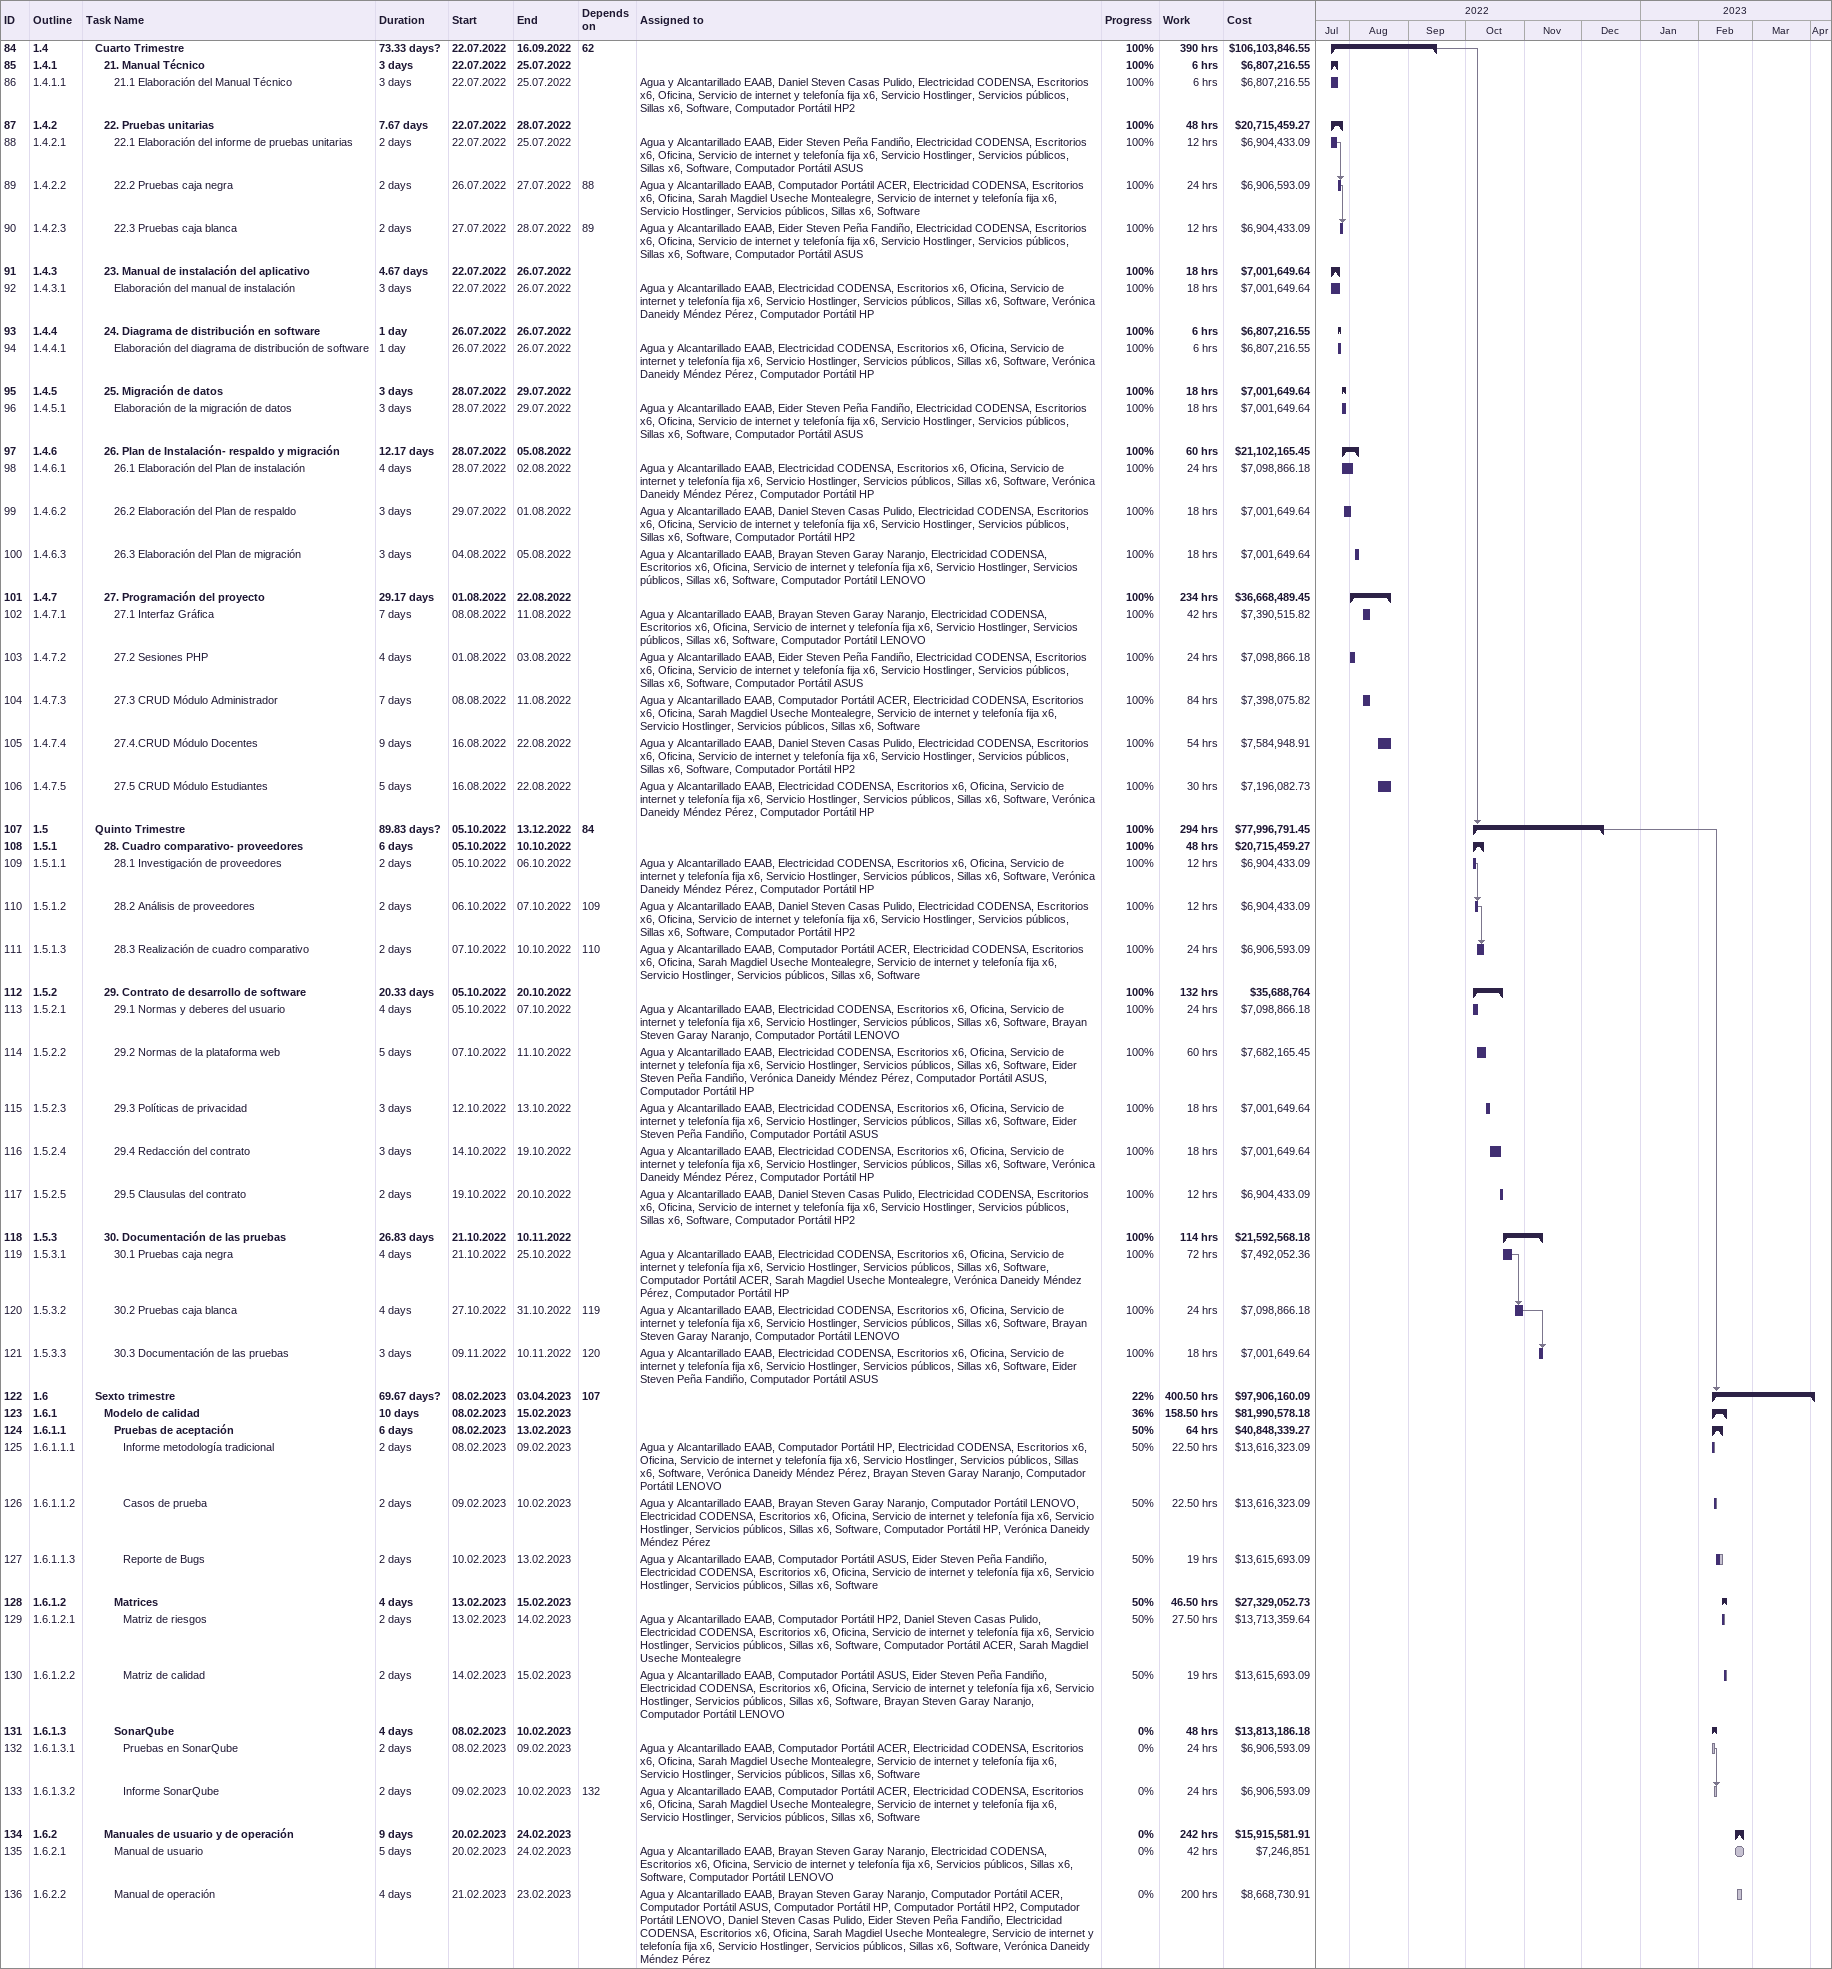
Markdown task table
| ID | WBS | Task | Duration | Start | Finish | Predecessors | Resources | % complete | Work (h) | Cost ($) |
|---|---|---|---|---|---|---|---|---|---|---|
| 84 | 1.4 | **Cuarto Trimestre** | 73.33d? | 2022-07-22 | 2022-09-16 | 62 |  | 100 | 390 | 106103846.55 |
| 85 | 1.4.1 | **21. Manual Técnico** | 3d | 2022-07-22 | 2022-07-25 |  |  | 100 | 6 | 6807216.55 |
| 86 | 1.4.1.1 | 21.1 Elaboración del Manual Técnico | 3d | 2022-07-22 | 2022-07-25 |  | Agua y Alcantarillado EAAB, Daniel Steven Casas Pulido, Electricidad CODENSA, Escritorios x6, Oficina, Servicio de internet y telefonía fija x6, Servicio Hostlinger, Servicios públicos, Sillas x6, Software, Computador Portátil HP2 | 100 | 6 | 6807216.55 |
| 87 | 1.4.2 | **22. Pruebas unitarias** | 7.67d | 2022-07-22 | 2022-07-28 |  |  | 100 | 48 | 20715459.27 |
| 88 | 1.4.2.1 | 22.1 Elaboración del informe de pruebas unitarias | 2d | 2022-07-22 | 2022-07-25 |  | Agua y Alcantarillado EAAB, Eider Steven Peña Fandiño, Electricidad CODENSA, Escritorios x6, Oficina, Servicio de internet y telefonía fija x6, Servicio Hostlinger, Servicios públicos, Sillas x6, Software, Computador Portátil ASUS | 100 | 12 | 6904433.09 |
| 89 | 1.4.2.2 | 22.2 Pruebas caja negra | 2d | 2022-07-26 | 2022-07-27 | 88 | Agua y Alcantarillado EAAB, Computador Portátil ACER, Electricidad CODENSA, Escritorios x6, Oficina, Sarah Magdiel Useche Montealegre, Servicio de internet y telefonía fija x6, Servicio Hostlinger, Servicios públicos, Sillas x6, Software | 100 | 24 | 6906593.09 |
| 90 | 1.4.2.3 | 22.3 Pruebas caja blanca | 2d | 2022-07-27 | 2022-07-28 | 89 | Agua y Alcantarillado EAAB, Eider Steven Peña Fandiño, Electricidad CODENSA, Escritorios x6, Oficina, Servicio de internet y telefonía fija x6, Servicio Hostlinger, Servicios públicos, Sillas x6, Software, Computador Portátil ASUS | 100 | 12 | 6904433.09 |
| 91 | 1.4.3 | **23. Manual de instalación del aplicativo** | 4.67d | 2022-07-22 | 2022-07-26 |  |  | 100 | 18 | 7001649.64 |
| 92 | 1.4.3.1 | Elaboración del manual de instalación | 3d | 2022-07-22 | 2022-07-26 |  | Agua y Alcantarillado EAAB, Electricidad CODENSA, Escritorios x6, Oficina, Servicio de internet y telefonía fija x6, Servicio Hostlinger, Servicios públicos, Sillas x6, Software, Verónica Daneidy Méndez Pérez, Computador Portátil HP | 100 | 18 | 7001649.64 |
| 93 | 1.4.4 | **24. Diagrama de distribución en software** | 1d | 2022-07-26 | 2022-07-26 |  |  | 100 | 6 | 6807216.55 |
| 94 | 1.4.4.1 | Elaboración del diagrama de distribución de software | 1d | 2022-07-26 | 2022-07-26 |  | Agua y Alcantarillado EAAB, Electricidad CODENSA, Escritorios x6, Oficina, Servicio de internet y telefonía fija x6, Servicio Hostlinger, Servicios públicos, Sillas x6, Software, Verónica Daneidy Méndez Pérez, Computador Portátil HP | 100 | 6 | 6807216.55 |
| 95 | 1.4.5 | **25. Migración de datos** | 3d | 2022-07-28 | 2022-07-29 |  |  | 100 | 18 | 7001649.64 |
| 96 | 1.4.5.1 | Elaboración de la migración de datos | 3d | 2022-07-28 | 2022-07-29 |  | Agua y Alcantarillado EAAB, Eider Steven Peña Fandiño, Electricidad CODENSA, Escritorios x6, Oficina, Servicio de internet y telefonía fija x6, Servicio Hostlinger, Servicios públicos, Sillas x6, Software, Computador Portátil ASUS | 100 | 18 | 7001649.64 |
| 97 | 1.4.6 | **26. Plan de Instalación- respaldo y migración** | 12.17d | 2022-07-28 | 2022-08-05 |  |  | 100 | 60 | 21102165.45 |
| 98 | 1.4.6.1 | 26.1 Elaboración del Plan de instalación | 4d | 2022-07-28 | 2022-08-02 |  | Agua y Alcantarillado EAAB, Electricidad CODENSA, Escritorios x6, Oficina, Servicio de internet y telefonía fija x6, Servicio Hostlinger, Servicios públicos, Sillas x6, Software, Verónica Daneidy Méndez Pérez, Computador Portátil HP | 100 | 24 | 7098866.18 |
| 99 | 1.4.6.2 | 26.2 Elaboración del Plan de respaldo | 3d | 2022-07-29 | 2022-08-01 |  | Agua y Alcantarillado EAAB, Daniel Steven Casas Pulido, Electricidad CODENSA, Escritorios x6, Oficina, Servicio de internet y telefonía fija x6, Servicio Hostlinger, Servicios públicos, Sillas x6, Software, Computador Portátil HP2 | 100 | 18 | 7001649.64 |
| 100 | 1.4.6.3 | 26.3 Elaboración del Plan de migración | 3d | 2022-08-04 | 2022-08-05 |  | Agua y Alcantarillado EAAB, Brayan Steven Garay Naranjo, Electricidad CODENSA, Escritorios x6, Oficina, Servicio de internet y telefonía fija x6, Servicio Hostlinger, Servicios públicos, Sillas x6, Software, Computador Portátil LENOVO | 100 | 18 | 7001649.64 |
| 101 | 1.4.7 | **27. Programación del proyecto** | 29.17d | 2022-08-01 | 2022-08-22 |  |  | 100 | 234 | 36668489.45 |
| 102 | 1.4.7.1 | 27.1 Interfaz Gráfica | 7d | 2022-08-08 | 2022-08-11 |  | Agua y Alcantarillado EAAB, Brayan Steven Garay Naranjo, Electricidad CODENSA, Escritorios x6, Oficina, Servicio de internet y telefonía fija x6, Servicio Hostlinger, Servicios públicos, Sillas x6, Software, Computador Portátil LENOVO | 100 | 42 | 7390515.82 |
| 103 | 1.4.7.2 | 27.2 Sesiones PHP | 4d | 2022-08-01 | 2022-08-03 |  | Agua y Alcantarillado EAAB, Eider Steven Peña Fandiño, Electricidad CODENSA, Escritorios x6, Oficina, Servicio de internet y telefonía fija x6, Servicio Hostlinger, Servicios públicos, Sillas x6, Software, Computador Portátil ASUS | 100 | 24 | 7098866.18 |
| 104 | 1.4.7.3 | 27.3 CRUD Módulo Administrador | 7d | 2022-08-08 | 2022-08-11 |  | Agua y Alcantarillado EAAB, Computador Portátil ACER, Electricidad CODENSA, Escritorios x6, Oficina, Sarah Magdiel Useche Montealegre, Servicio de internet y telefonía fija x6, Servicio Hostlinger, Servicios públicos, Sillas x6, Software | 100 | 84 | 7398075.82 |
| 105 | 1.4.7.4 | 27.4.CRUD Módulo Docentes | 9d | 2022-08-16 | 2022-08-22 |  | Agua y Alcantarillado EAAB, Daniel Steven Casas Pulido, Electricidad CODENSA, Escritorios x6, Oficina, Servicio de internet y telefonía fija x6, Servicio Hostlinger, Servicios públicos, Sillas x6, Software, Computador Portátil HP2 | 100 | 54 | 7584948.91 |
| 106 | 1.4.7.5 | 27.5 CRUD Módulo Estudiantes | 5d | 2022-08-16 | 2022-08-22 |  | Agua y Alcantarillado EAAB, Electricidad CODENSA, Escritorios x6, Oficina, Servicio de internet y telefonía fija x6, Servicio Hostlinger, Servicios públicos, Sillas x6, Software, Verónica Daneidy Méndez Pérez, Computador Portátil HP | 100 | 30 | 7196082.73 |
| 107 | 1.5 | **Quinto Trimestre** | 89.83d? | 2022-10-05 | 2022-12-13 | 84 |  | 100 | 294 | 77996791.45 |
| 108 | 1.5.1 | **28. Cuadro comparativo- proveedores** | 6d | 2022-10-05 | 2022-10-10 |  |  | 100 | 48 | 20715459.27 |
| 109 | 1.5.1.1 | 28.1 Investigación de proveedores | 2d | 2022-10-05 | 2022-10-06 |  | Agua y Alcantarillado EAAB, Electricidad CODENSA, Escritorios x6, Oficina, Servicio de internet y telefonía fija x6, Servicio Hostlinger, Servicios públicos, Sillas x6, Software, Verónica Daneidy Méndez Pérez, Computador Portátil HP | 100 | 12 | 6904433.09 |
| 110 | 1.5.1.2 | 28.2 Análisis de proveedores | 2d | 2022-10-06 | 2022-10-07 | 109 | Agua y Alcantarillado EAAB, Daniel Steven Casas Pulido, Electricidad CODENSA, Escritorios x6, Oficina, Servicio de internet y telefonía fija x6, Servicio Hostlinger, Servicios públicos, Sillas x6, Software, Computador Portátil HP2 | 100 | 12 | 6904433.09 |
| 111 | 1.5.1.3 | 28.3 Realización de cuadro comparativo | 2d | 2022-10-07 | 2022-10-10 | 110 | Agua y Alcantarillado EAAB, Computador Portátil ACER, Electricidad CODENSA, Escritorios x6, Oficina, Sarah Magdiel Useche Montealegre, Servicio de internet y telefonía fija x6, Servicio Hostlinger, Servicios públicos, Sillas x6, Software | 100 | 24 | 6906593.09 |
| 112 | 1.5.2 | **29. Contrato de desarrollo de software** | 20.33d | 2022-10-05 | 2022-10-20 |  |  | 100 | 132 | 35688764 |
| 113 | 1.5.2.1 | 29.1 Normas y deberes del usuario | 4d | 2022-10-05 | 2022-10-07 |  | Agua y Alcantarillado EAAB, Electricidad CODENSA, Escritorios x6, Oficina, Servicio de internet y telefonía fija x6, Servicio Hostlinger, Servicios públicos, Sillas x6, Software, Brayan Steven Garay Naranjo, Computador Portátil LENOVO | 100 | 24 | 7098866.18 |
| 114 | 1.5.2.2 | 29.2 Normas de la plataforma web | 5d | 2022-10-07 | 2022-10-11 |  | Agua y Alcantarillado EAAB, Electricidad CODENSA, Escritorios x6, Oficina, Servicio de internet y telefonía fija x6, Servicio Hostlinger, Servicios públicos, Sillas x6, Software, Eider Steven Peña Fandiño, Verónica Daneidy Méndez Pérez, Computador Portátil ASUS, Computador Portátil HP | 100 | 60 | 7682165.45 |
| 115 | 1.5.2.3 | 29.3 Políticas de privacidad | 3d | 2022-10-12 | 2022-10-13 |  | Agua y Alcantarillado EAAB, Electricidad CODENSA, Escritorios x6, Oficina, Servicio de internet y telefonía fija x6, Servicio Hostlinger, Servicios públicos, Sillas x6, Software, Eider Steven Peña Fandiño, Computador Portátil ASUS | 100 | 18 | 7001649.64 |
| 116 | 1.5.2.4 | 29.4 Redacción del contrato | 3d | 2022-10-14 | 2022-10-19 |  | Agua y Alcantarillado EAAB, Electricidad CODENSA, Escritorios x6, Oficina, Servicio de internet y telefonía fija x6, Servicio Hostlinger, Servicios públicos, Sillas x6, Software, Verónica Daneidy Méndez Pérez, Computador Portátil HP | 100 | 18 | 7001649.64 |
| 117 | 1.5.2.5 | 29.5 Clausulas del contrato | 2d | 2022-10-19 | 2022-10-20 |  | Agua y Alcantarillado EAAB, Daniel Steven Casas Pulido, Electricidad CODENSA, Escritorios x6, Oficina, Servicio de internet y telefonía fija x6, Servicio Hostlinger, Servicios públicos, Sillas x6, Software, Computador Portátil HP2 | 100 | 12 | 6904433.09 |
| 118 | 1.5.3 | **30. Documentación de las pruebas** | 26.83d | 2022-10-21 | 2022-11-10 |  |  | 100 | 114 | 21592568.18 |
| 119 | 1.5.3.1 | 30.1 Pruebas caja negra | 4d | 2022-10-21 | 2022-10-25 |  | Agua y Alcantarillado EAAB, Electricidad CODENSA, Escritorios x6, Oficina, Servicio de internet y telefonía fija x6, Servicio Hostlinger, Servicios públicos, Sillas x6, Software, Computador Portátil ACER, Sarah Magdiel Useche Montealegre, Verónica Daneidy Méndez Pérez, Computador Portátil HP | 100 | 72 | 7492052.36 |
| 120 | 1.5.3.2 | 30.2 Pruebas caja blanca | 4d | 2022-10-27 | 2022-10-31 | 119 | Agua y Alcantarillado EAAB, Electricidad CODENSA, Escritorios x6, Oficina, Servicio de internet y telefonía fija x6, Servicio Hostlinger, Servicios públicos, Sillas x6, Software, Brayan Steven Garay Naranjo, Computador Portátil LENOVO | 100 | 24 | 7098866.18 |
| 121 | 1.5.3.3 | 30.3 Documentación de las pruebas | 3d | 2022-11-09 | 2022-11-10 | 120 | Agua y Alcantarillado EAAB, Electricidad CODENSA, Escritorios x6, Oficina, Servicio de internet y telefonía fija x6, Servicio Hostlinger, Servicios públicos, Sillas x6, Software, Eider Steven Peña Fandiño, Computador Portátil ASUS | 100 | 18 | 7001649.64 |
| 122 | 1.6 | **Sexto trimestre** | 69.67d? | 2023-02-08 | 2023-04-03 | 107 |  | 22 | 400.50 | 97906160.09 |
| 123 | 1.6.1 | **Modelo de calidad** | 10d | 2023-02-08 | 2023-02-15 |  |  | 36 | 158.50 | 81990578.18 |
| 124 | 1.6.1.1 | **Pruebas de aceptación** | 6d | 2023-02-08 | 2023-02-13 |  |  | 50 | 64 | 40848339.27 |
| 125 | 1.6.1.1.1 | Informe metodología tradicional | 2d | 2023-02-08 | 2023-02-09 |  | Agua y Alcantarillado EAAB, Computador Portátil HP, Electricidad CODENSA, Escritorios x6, Oficina, Servicio de internet y telefonía fija x6, Servicio Hostlinger, Servicios públicos, Sillas x6, Software, Verónica Daneidy Méndez Pérez, Brayan Steven Garay Naranjo, Computador Portátil LENOVO | 50 | 22.50 | 13616323.09 |
| 126 | 1.6.1.1.2 | Casos de prueba | 2d | 2023-02-09 | 2023-02-10 |  | Agua y Alcantarillado EAAB, Brayan Steven Garay Naranjo, Computador Portátil LENOVO, Electricidad CODENSA, Escritorios x6, Oficina, Servicio de internet y telefonía fija x6, Servicio Hostlinger, Servicios públicos, Sillas x6, Software, Computador Portátil HP, Verónica Daneidy Méndez Pérez | 50 | 22.50 | 13616323.09 |
| 127 | 1.6.1.1.3 | Reporte de Bugs | 2d | 2023-02-10 | 2023-02-13 |  | Agua y Alcantarillado EAAB, Computador Portátil ASUS, Eider Steven Peña Fandiño, Electricidad CODENSA, Escritorios x6, Oficina, Servicio de internet y telefonía fija x6, Servicio Hostlinger, Servicios públicos, Sillas x6, Software | 50 | 19 | 13615693.09 |
| 128 | 1.6.1.2 | **Matrices** | 4d | 2023-02-13 | 2023-02-15 |  |  | 50 | 46.50 | 27329052.73 |
| 129 | 1.6.1.2.1 | Matriz de riesgos | 2d | 2023-02-13 | 2023-02-14 |  | Agua y Alcantarillado EAAB, Computador Portátil HP2, Daniel Steven Casas Pulido, Electricidad CODENSA, Escritorios x6, Oficina, Servicio de internet y telefonía fija x6, Servicio Hostlinger, Servicios públicos, Sillas x6, Software, Computador Portátil ACER, Sarah Magdiel Useche Montealegre | 50 | 27.50 | 13713359.64 |
| 130 | 1.6.1.2.2 | Matriz de calidad | 2d | 2023-02-14 | 2023-02-15 |  | Agua y Alcantarillado EAAB, Computador Portátil ASUS, Eider Steven Peña Fandiño, Electricidad CODENSA, Escritorios x6, Oficina, Servicio de internet y telefonía fija x6, Servicio Hostlinger, Servicios públicos, Sillas x6, Software, Brayan Steven Garay Naranjo, Computador Portátil LENOVO | 50 | 19 | 13615693.09 |
| 131 | 1.6.1.3 | **SonarQube** | 4d | 2023-02-08 | 2023-02-10 |  |  | 0 | 48 | 13813186.18 |
| 132 | 1.6.1.3.1 | Pruebas en SonarQube | 2d | 2023-02-08 | 2023-02-09 |  | Agua y Alcantarillado EAAB, Computador Portátil ACER, Electricidad CODENSA, Escritorios x6, Oficina, Sarah Magdiel Useche Montealegre, Servicio de internet y telefonía fija x6, Servicio Hostlinger, Servicios públicos, Sillas x6, Software | 0 | 24 | 6906593.09 |
| 133 | 1.6.1.3.2 | Informe SonarQube | 2d | 2023-02-09 | 2023-02-10 | 132 | Agua y Alcantarillado EAAB, Computador Portátil ACER, Electricidad CODENSA, Escritorios x6, Oficina, Sarah Magdiel Useche Montealegre, Servicio de internet y telefonía fija x6, Servicio Hostlinger, Servicios públicos, Sillas x6, Software | 0 | 24 | 6906593.09 |
| 134 | 1.6.2 | **Manuales de usuario y de operación** | 9d | 2023-02-20 | 2023-02-24 |  |  | 0 | 242 | 15915581.91 |
| 135 | 1.6.2.1 | Manual de usuario | 5d | 2023-02-20 | 2023-02-24 |  | Agua y Alcantarillado EAAB, Brayan Steven Garay Naranjo, Electricidad CODENSA, Escritorios x6, Oficina, Servicio de internet y telefonía fija x6, Servicios públicos, Sillas x6, Software, Computador Portátil LENOVO | 0 | 42 | 7246851 |
| 136 | 1.6.2.2 | Manual de operación | 4d | 2023-02-21 | 2023-02-23 |  | Agua y Alcantarillado EAAB, Brayan Steven Garay Naranjo, Computador Portátil ACER, Computador Portátil ASUS, Computador Portátil HP, Computador Portátil HP2, Computador Portátil LENOVO, Daniel Steven Casas Pulido, Eider Steven Peña Fandiño, Electricidad CODENSA, Escritorios x6, Oficina, Sarah Magdiel Useche Montealegre, Servicio de internet y telefonía fija x6, Servicio Hostlinger, Servicios públicos, Sillas x6, Software, Verónica Daneidy Méndez Pérez | 0 | 200 | 8668730.91 |
